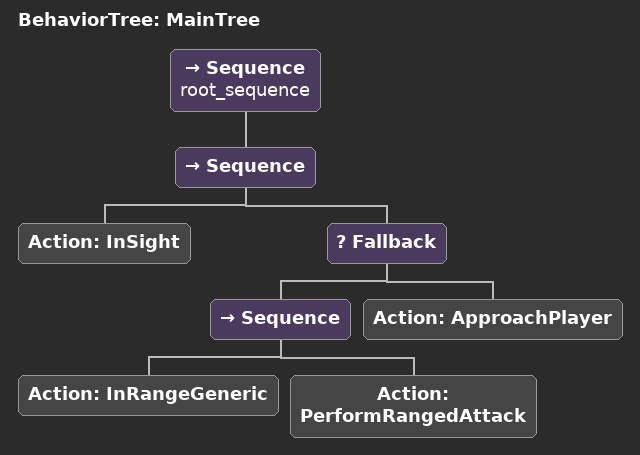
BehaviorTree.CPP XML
<root BTCPP_format="4" >
     <BehaviorTree ID="MainTree">
        <Sequence name="root_sequence">
            <Sequence> <!-- attack sequence -->
                <Action ID="InSight"/>
                <Fallback>
                    <Sequence>
                        <Action ID="InRangeGeneric"/>
                        <Action ID="PerformRangedAttack"/>
                    </Sequence>
                    <Action ID="ApproachPlayer"/>
                </Fallback>
            </Sequence>
        </Sequence>
     </BehaviorTree>
 </root>
